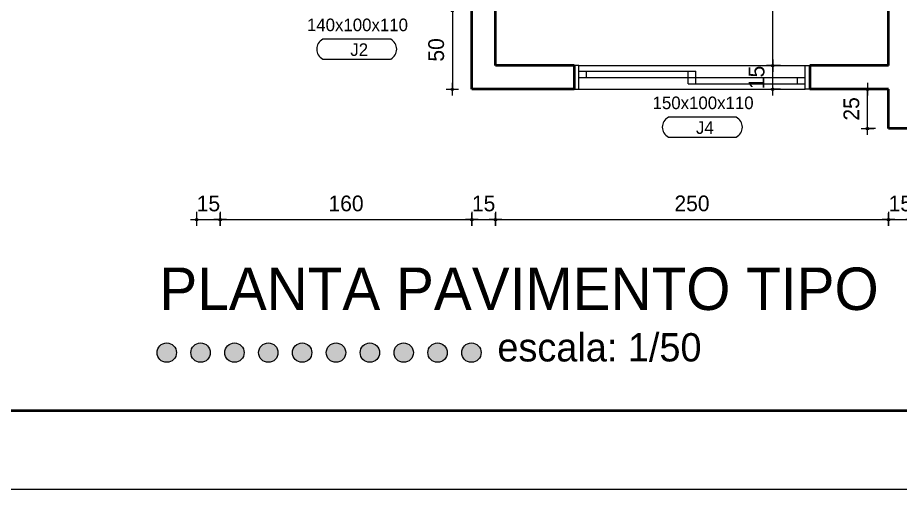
# Model space of a CAD drawing. Header units: millimetres. Extents: x 13204 to 24802, y 21209 to 40694.
# Drawn here: x 17260 to 17822, y 35321 to 35621 of the extents above; entities that cross this region are included whole.
import ezdxf
from ezdxf.enums import TextEntityAlignment as Align

# ---------------------------------------------------------------- set-up
doc = ezdxf.new("R2010")
doc.units = ezdxf.units.MM
for name, color, linetype, lineweight in [('COTAS', 30, 'Continuous', 5), ('ESPECARQ', 2, 'Continuous', 20), ('ESQUADRIA', 2, 'Continuous', 20), ('Esquadrias', 2, 'Continuous', 20), ('PAREDE', 1, 'Continuous', 40), ('Paredes', 1, 'Continuous', 40), ('TEXTO', 4, 'Continuous', 5)]:
    doc.layers.add(name, color=color, linetype=linetype, lineweight=lineweight)
doc.styles.add('LANA', font='stylu.ttf')
doc.styles.add('REGUA60', font='cityb___.ttf', dxfattribs={"width": 1.4})
doc.dimstyles.new('COTA 50', dxfattribs={"dimscale": 0, "dimtxt": 10, "dimasz": 0.5, "dimexe": 1.25, "dimexo": 5, "dimgap": 5, "dimtad": 1, "dimdec": 0, "dimtxsty": 'LANA', "dimblk": 'cota', "dimcen": 2.5, "dimse2": 1, "dimclrd": 256, "dimclre": 256, "dimclrt": 256, "dimaunit": 1, "dimadec": 0, "dimazin": 0, "dimtfac": 1, "dimtdec": 0, "dimtmove": 0, "dimatfit": 3, "dimldrblk": 'DOTSMALL', "dimfxl": 5, "dimfxlon": 1, "dimtzin": 9, "dimlwd": -1, "dimlwe": -1, "dimarcsym": 0})

# ---------------------------------------------------------------- blocks, each defined once
blk = doc.blocks.new('*U13', base_point=(47994.74, 3576.54))
at = {"layer": 'Esquadrias'}
for p, q in [((47847.74, 3576.54), (47844.74, 3576.54)), ((47847.74, 3561.54), (47847.74, 3576.54)), ((47991.74, 3576.54), (47994.74, 3576.54)), ((47991.74, 3561.54), (47991.74, 3576.54)), ((47991.74, 3573.04), (47917.24, 3573.04)), ((47917.24, 3565.04), (47917.24, 3573.04)), ((47922.24, 3565.04), (47922.24, 3573.04)), ((47986.74, 3569.04), (47986.74, 3573.04)), ((47991.74, 3569.04), (47847.74, 3569.04)), ((47922.24, 3565.04), (47847.74, 3565.04)), ((47852.74, 3565.04), (47852.74, 3569.04)), ((47844.74, 3561.54), (47847.74, 3561.54)), ((47994.74, 3561.54), (47991.74, 3561.54))]:
    blk.add_line(p, q, dxfattribs=at)
at = {"layer": 'Esquadrias', "color": 0}
for p, q in [((47991.74, 3576.54), (47847.74, 3576.54)), ((47991.74, 3561.54), (47847.74, 3561.54))]:
    blk.add_line(p, q, dxfattribs=at)
blk = doc.blocks.new('INDESQ2')
at = {"color": 0, "linetype": 'ByBlock'}
for p, q in [((4.32, 2.96), (-4.32, 2.96)), ((-4.32, 0.44), (4.32, 0.44))]:
    blk.add_line(p, q, dxfattribs=at)
at = {"color": 0}
for centre, start, end in [((-3.67, 1.7), 117.3654, 242.6346), ((3.67, 1.7), 297.3654, 62.6346)]:
    blk.add_arc(centre, 1.42, start, end, dxfattribs=at)
at = {"style": 'REGUA60', "width": 1.4, "flags": 9}
blk.add_attdef('LOCAL', text='', height=1.5, dxfattribs=at).set_placement((-0.08, -4.35), align=Align.CENTER)
at = {"layer": 'ESPECARQ', "color": 0, "style": 'REGUA60'}
for tag, width, p in [('COD', 1.1, (-0.08, 0.95)), ('DIM', 1.4, (-0.08, -2.17))]:
    blk.add_attdef(tag, text='', height=1.5, dxfattribs=dict(at, width=width)).set_placement(p, align=Align.CENTER)
blk = doc.blocks.new('cota')
at = {"layer": 'COTAS'}
blk.add_hatch(color=256, dxfattribs=at).paths.add_polyline_path([(-1.6, 0, 1), (1.6, 0, 1)])
for points in [[(-1.6, 0), (-8, 0)], [(0, 1.6), (0, 8)], [(8, 0), (1.6, 0)], [(0, -8), (0, -1.6)]]:
    blk.add_lwpolyline(points, dxfattribs=at)
blk.add_circle((0, 0), 1.6, dxfattribs=at)
blk = doc.blocks.new('*D626')
at = {"layer": 'COTAS', "transparency": 16777216}
for p, q in [((17374.27, 35497.97), (17374.27, 35491.72)), ((17374.77, 35492.97), (17388.77, 35492.97))]:
    blk.add_line(p, q, dxfattribs=at)
at = {"layer": 'Defpoints', "color": 0, "transparency": 16777216}
for p in [(17389.27, 35870.87), (17374.27, 35625.87), (17389.27, 35492.97)]:
    blk.add_point(p, dxfattribs=at)
at = {"layer": 'COTAS', "transparency": 16777216, "xscale": 0.5, "yscale": 0.5, "zscale": 0.5, "rotation": 180}
blk.add_blockref('cota', (17374.27, 35492.97), dxfattribs=at)
at = {"layer": 'COTAS', "transparency": 16777216, "xscale": 0.5, "yscale": 0.5, "zscale": 0.5}
blk.add_blockref('cota', (17389.27, 35492.97), dxfattribs=at)
at = {"layer": 'COTAS', "transparency": 16777216, "insert": (17381.77, 35503.18), "char_height": 10, "attachment_point": 5, "style": 'LANA'}
blk.add_mtext('15', dxfattribs=at)
blk = doc.blocks.new('_DotSmall')
at = {"layer": 'PAREDE', "color": 0, "const_width": 0.5}
blk.add_lwpolyline([(-0.0625, 0, 1), (0.0625, 0, 1)], format="xyb", close=True, dxfattribs=at)
blk = doc.blocks.new('*D627')
at = {"layer": 'COTAS', "transparency": 16777216}
for p, q in [((17389.27, 35497.97), (17389.27, 35491.72)), ((17389.77, 35492.97), (17548.77, 35492.97))]:
    blk.add_line(p, q, dxfattribs=at)
at = {"layer": 'Defpoints', "color": 0, "transparency": 16777216}
for p in [(17389.27, 35870.87), (17549.27, 35640.87), (17549.27, 35492.97)]:
    blk.add_point(p, dxfattribs=at)
at = {"layer": 'COTAS', "transparency": 16777216, "xscale": 0.5, "yscale": 0.5, "zscale": 0.5, "rotation": 180}
blk.add_blockref('cota', (17389.27, 35492.97), dxfattribs=at)
at = {"layer": 'COTAS', "transparency": 16777216, "xscale": 0.5, "yscale": 0.5, "zscale": 0.5}
blk.add_blockref('cota', (17549.27, 35492.97), dxfattribs=at)
at = {"layer": 'COTAS', "transparency": 16777216, "insert": (17469.27, 35503.19), "char_height": 10, "attachment_point": 5, "style": 'LANA'}
blk.add_mtext('160', dxfattribs=at)
blk = doc.blocks.new('*D628')
at = {"layer": 'COTAS', "transparency": 16777216}
for p, q in [((17549.27, 35497.97), (17549.27, 35491.72)), ((17549.77, 35492.97), (17563.77, 35492.97))]:
    blk.add_line(p, q, dxfattribs=at)
at = {"layer": 'Defpoints', "color": 0, "transparency": 16777216}
for p in [(17549.27, 35640.87), (17564.27, 35590.87), (17564.27, 35492.97)]:
    blk.add_point(p, dxfattribs=at)
at = {"layer": 'COTAS', "transparency": 16777216, "xscale": 0.5, "yscale": 0.5, "zscale": 0.5, "rotation": 180}
blk.add_blockref('cota', (17549.27, 35492.97), dxfattribs=at)
at = {"layer": 'COTAS', "transparency": 16777216, "xscale": 0.5, "yscale": 0.5, "zscale": 0.5}
blk.add_blockref('cota', (17564.27, 35492.97), dxfattribs=at)
at = {"layer": 'COTAS', "transparency": 16777216, "insert": (17556.77, 35503.18), "char_height": 10, "attachment_point": 5, "style": 'LANA'}
blk.add_mtext('15', dxfattribs=at)
blk = doc.blocks.new('*D629')
at = {"layer": 'COTAS', "transparency": 16777216}
for p, q in [((17564.27, 35497.97), (17564.27, 35491.72)), ((17564.77, 35492.97), (17813.77, 35492.97))]:
    blk.add_line(p, q, dxfattribs=at)
at = {"layer": 'Defpoints', "color": 0, "transparency": 16777216}
for p in [(17814.27, 35925.87), (17564.27, 35590.87), (17814.27, 35492.97)]:
    blk.add_point(p, dxfattribs=at)
at = {"layer": 'COTAS', "transparency": 16777216, "xscale": 0.5, "yscale": 0.5, "zscale": 0.5, "rotation": 180}
blk.add_blockref('cota', (17564.27, 35492.97), dxfattribs=at)
at = {"layer": 'COTAS', "transparency": 16777216, "xscale": 0.5, "yscale": 0.5, "zscale": 0.5}
blk.add_blockref('cota', (17814.27, 35492.97), dxfattribs=at)
at = {"layer": 'COTAS', "transparency": 16777216, "insert": (17689.27, 35503.22), "char_height": 10, "attachment_point": 5, "style": 'LANA'}
blk.add_mtext('250', dxfattribs=at)
blk = doc.blocks.new('*D630')
at = {"layer": 'COTAS', "transparency": 16777216}
for p, q in [((17814.27, 35497.97), (17814.27, 35491.72)), ((17814.77, 35492.97), (17828.77, 35492.97))]:
    blk.add_line(p, q, dxfattribs=at)
at = {"layer": 'Defpoints', "color": 0, "transparency": 16777216}
for p in [(17814.27, 35925.87), (17829.27, 35900.87), (17829.27, 35492.97)]:
    blk.add_point(p, dxfattribs=at)
at = {"layer": 'COTAS', "transparency": 16777216, "xscale": 0.5, "yscale": 0.5, "zscale": 0.5, "rotation": 180}
blk.add_blockref('cota', (17814.27, 35492.97), dxfattribs=at)
at = {"layer": 'COTAS', "transparency": 16777216, "xscale": 0.5, "yscale": 0.5, "zscale": 0.5}
blk.add_blockref('cota', (17829.27, 35492.97), dxfattribs=at)
at = {"layer": 'COTAS', "transparency": 16777216, "insert": (17821.77, 35503.18), "char_height": 10, "attachment_point": 5, "style": 'LANA'}
blk.add_mtext('15', dxfattribs=at)
blk = doc.blocks.new('*D642')
at = {"layer": 'COTAS', "transparency": 16777216}
for p, q in [((17740.6, 35576.37), (17740.6, 35590.37)), ((17745.6, 35575.87), (17739.35, 35575.87))]:
    blk.add_line(p, q, dxfattribs=at)
at = {"layer": 'Defpoints', "color": 0, "transparency": 16777216}
for p in [(17740.6, 35590.87), (17814.27, 35590.87), (17814.27, 35575.87)]:
    blk.add_point(p, dxfattribs=at)
at = {"layer": 'COTAS', "transparency": 16777216, "xscale": 0.5, "yscale": 0.5, "zscale": 0.5}
for p, rotation in [((17740.6, 35590.87), 90), ((17740.6, 35575.87), 270)]:
    blk.add_blockref('cota', p, dxfattribs=dict(at, rotation=rotation))
at = {"layer": 'COTAS', "transparency": 16777216, "insert": (17730.39, 35583.37), "char_height": 10, "attachment_point": 5, "rotation": 90, "style": 'LANA'}
blk.add_mtext('15', dxfattribs=at)
blk = doc.blocks.new('*D643')
at = {"layer": 'COTAS', "transparency": 16777216}
for p, q in [((17740.6, 35591.37), (17740.6, 35910.37)), ((17745.6, 35590.87), (17739.35, 35590.87))]:
    blk.add_line(p, q, dxfattribs=at)
at = {"layer": 'Defpoints', "color": 0, "transparency": 16777216}
for p in [(17740.6, 35910.87), (17740.6, 35910.87), (17814.27, 35590.87)]:
    blk.add_point(p, dxfattribs=at)
at = {"layer": 'COTAS', "transparency": 16777216, "xscale": 0.5, "yscale": 0.5, "zscale": 0.5}
for p, rotation in [((17740.6, 35910.87), 90), ((17740.6, 35590.87), 270)]:
    blk.add_blockref('cota', p, dxfattribs=dict(at, rotation=rotation))
at = {"layer": 'COTAS', "transparency": 16777216, "insert": (17730.39, 35750.87), "char_height": 10, "attachment_point": 5, "rotation": 90, "style": 'LANA'}
blk.add_mtext('320', dxfattribs=at)
blk = doc.blocks.new('*D644')
at = {"layer": 'COTAS', "transparency": 16777216}
for p, q in [((17800.88, 35551.37), (17800.88, 35575.37)), ((17805.88, 35550.87), (17799.63, 35550.87))]:
    blk.add_line(p, q, dxfattribs=at)
at = {"layer": 'Defpoints', "color": 0, "transparency": 16777216}
for p in [(17800.88, 35575.87), (17814.27, 35575.87), (17814.27, 35550.87)]:
    blk.add_point(p, dxfattribs=at)
at = {"layer": 'COTAS', "transparency": 16777216, "xscale": 0.5, "yscale": 0.5, "zscale": 0.5}
for p, rotation in [((17800.88, 35575.87), 90), ((17800.88, 35550.87), 270)]:
    blk.add_blockref('cota', p, dxfattribs=dict(at, rotation=rotation))
at = {"layer": 'COTAS', "transparency": 16777216, "insert": (17790.67, 35563.37), "char_height": 10, "attachment_point": 5, "rotation": 90, "style": 'LANA'}
blk.add_mtext('25', dxfattribs=at)
blk = doc.blocks.new('*D695')
at = {"layer": 'COTAS', "transparency": 16777216}
for p, q in [((17541.89, 35625.87), (17535.64, 35625.87)), ((17536.89, 35625.37), (17536.89, 35576.37))]:
    blk.add_line(p, q, dxfattribs=at)
at = {"layer": 'Defpoints', "color": 0, "transparency": 16777216}
for p in [(17549.27, 35625.87), (17536.89, 35575.87), (17549.27, 35575.87)]:
    blk.add_point(p, dxfattribs=at)
at = {"layer": 'COTAS', "transparency": 16777216, "xscale": 0.5, "yscale": 0.5, "zscale": 0.5}
for p, rotation in [((17536.89, 35625.87), 90), ((17536.89, 35575.87), 270)]:
    blk.add_blockref('cota', p, dxfattribs=dict(at, rotation=rotation))
at = {"layer": 'COTAS', "transparency": 16777216, "insert": (17526.64, 35600.87), "char_height": 10, "attachment_point": 5, "rotation": 90, "style": 'LANA'}
blk.add_mtext('50', dxfattribs=at)

msp = doc.modelspace()

# ---------------------------------------------------------------- hatches: boundary and pattern name
at = {"layer": 'ESQUADRIA'}
h = msp.add_hatch(color=256, dxfattribs=at)
edge = h.paths.add_edge_path()
edge.add_arc((17355.25, 35408.39), 6.17, 0, 360)
h = msp.add_hatch(color=256, dxfattribs=at)
edge = h.paths.add_edge_path()
edge.add_arc((17376.78, 35408.39), 6.17, 0, 360)
h = msp.add_hatch(color=256, dxfattribs=at)
edge = h.paths.add_edge_path()
edge.add_arc((17398.31, 35408.39), 6.17, 0, 360)
h = msp.add_hatch(color=256, dxfattribs=at)
edge = h.paths.add_edge_path()
edge.add_arc((17419.83, 35408.39), 6.17, 0, 360)
h = msp.add_hatch(color=256, dxfattribs=at)
edge = h.paths.add_edge_path()
edge.add_arc((17441.36, 35408.39), 6.17, 0, 360)
h = msp.add_hatch(color=256, dxfattribs=at)
edge = h.paths.add_edge_path()
edge.add_arc((17462.89, 35408.39), 6.17, 0, 360)
h = msp.add_hatch(color=256, dxfattribs=at)
edge = h.paths.add_edge_path()
edge.add_arc((17484.41, 35408.39), 6.17, 0, 360)
h = msp.add_hatch(color=256, dxfattribs=at)
edge = h.paths.add_edge_path()
edge.add_arc((17505.94, 35408.39), 6.17, 0, 360)
h = msp.add_hatch(color=256, dxfattribs=at)
edge = h.paths.add_edge_path()
edge.add_arc((17527.47, 35408.39), 6.17, 0, 360)
h = msp.add_hatch(color=256, dxfattribs=at)
edge = h.paths.add_edge_path()
edge.add_arc((17548.99, 35408.39), 6.17, 0, 360)

# ---------------------------------------------------------------- linework, layer by layer
for centre in [(17355.25, 35408.39), (17376.78, 35408.39), (17398.31, 35408.39), (17419.83, 35408.39), (17441.36, 35408.39), (17462.89, 35408.39), (17484.41, 35408.39), (17505.94, 35408.39), (17527.47, 35408.39), (17548.99, 35408.39)]:
    msp.add_circle(centre, 6.17, dxfattribs=at)
at = {"layer": 'Paredes'}
for p, q in [((17564.27, 35590.87), (17564.27, 35910.87)), ((17814.27, 35590.87), (17814.27, 35820.87)), ((17549.27, 35575.87), (17549.27, 35625.87)), ((17614.27, 35590.87), (17564.27, 35590.87)), ((17614.27, 35590.87), (17614.27, 35575.87)), ((17814.27, 35590.87), (17764.27, 35590.87)), ((17764.27, 35590.87), (17764.27, 35575.87)), ((17814.27, 35590.87), (17784.27, 35590.87)), ((17614.27, 35575.87), (17549.27, 35575.87)), ((17814.27, 35575.87), (17764.27, 35575.87)), ((17814.27, 35550.87), (17814.27, 35575.87)), ((17859.27, 35550.87), (17814.27, 35550.87)), ((21256.85, 35371.43), (13347.91, 35371.43))]:
    msp.add_line(p, q, dxfattribs=at)
at = {"layer": 'TEXTO'}
msp.add_line((21305.52, 35321.45), (13299.23, 35321.45), dxfattribs=at)

# ---------------------------------------------------------------- block references
at = {"layer": 'Esquadrias', "color": 5, "yscale": -1, "rotation": 180}
msp.add_blockref('*U13', (17614.27, 35590.87), dxfattribs=at)
at = {"layer": 'TEXTO'}
ref = msp.add_blockref('INDESQ2', (17476.05, 35609.85), dxfattribs=dict(at, xscale=4.999999999999704, yscale=4.999999999999704, zscale=4.999999999999704, rotation=179.9933850202378))
ref.add_attrib('COD', 'J2', dxfattribs={"layer": 'ESPECARQ', "color": 0, "height": 8, "rotation": 359.9934, "style": 'LANA'}).set_placement((17477.64, 35597.06), align=Align.CENTER)
ref.add_attrib('DIM', '140x100x110', dxfattribs={"layer": 'ESPECARQ', "color": 0, "height": 8, "rotation": 359.9934, "style": 'LANA'}).set_placement((17476.53, 35612.8), align=Align.CENTER)
ref = msp.add_blockref('INDESQ2', (17695.85, 35560.27), dxfattribs=dict(at, xscale=4.999999999999704, yscale=4.999999999999704, zscale=4.999999999999704, rotation=179.9933850202378))
ref.add_attrib('COD', 'J4', dxfattribs={"layer": 'ESPECARQ', "color": 0, "height": 8, "rotation": 359.9934, "style": 'LANA'}).set_placement((17697.44, 35547.49), align=Align.CENTER)
ref.add_attrib('DIM', '150x100x110', dxfattribs={"layer": 'ESPECARQ', "color": 0, "height": 8, "rotation": 359.9934, "style": 'LANA'}).set_placement((17696.33, 35563.22), align=Align.CENTER)

# ---------------------------------------------------------------- texts
at = {"layer": 'ESQUADRIA', "attachment_point": 1, "style": 'LANA'}
for s, insert, char_height, width in [('PLANTA PAVIMENTO TIPO', (17350.58, 35462.5), 27, 813.3521), ('escala: 1/50', (17565.54, 35420.77), 18, 215.4319)]:
    msp.add_mtext(s, dxfattribs=dict(at, insert=insert, char_height=char_height, width=width))

# ---------------------------------------------------------------- dimensions: what is measured, and where the dimension line sits
at = {"layer": 'COTAS'}
for base, p1, p2, picture, middle in [((17814.27, 35492.97), (17564.27, 35590.87), (17814.27, 35925.87), '*D629', (17689.27, 35503.22)), ((17549.27, 35492.97), (17389.27, 35870.87), (17549.27, 35640.87), '*D627', (17469.27, 35503.19))]:
    dim = msp.add_linear_dim(base=base, p1=p1, p2=p2, dimstyle='COTA 50', override={"dimscale": 1}, dxfattribs=at)
    dim.commit()
    dim.dimension.update_dxf_attribs({"geometry": picture, "text_midpoint": middle})
for base, p1, p2, picture, middle in [((17829.27, 35492.97), (17814.27, 35925.87), (17829.27, 35900.87), '*D630', (17821.77, 35492.97)), ((17389.27, 35492.97), (17374.27, 35625.87), (17389.27, 35870.87), '*D626', (17381.77, 35492.97)), ((17564.27, 35492.97), (17549.27, 35640.87), (17564.27, 35590.87), '*D628', (17556.77, 35492.97))]:
    dim = msp.add_linear_dim(base=base, p1=p1, p2=p2, dimstyle='COTA 50', override={"dimscale": 1}, dxfattribs=at)
    dim.commit()
    dim.dimension.update_dxf_attribs({"geometry": picture, "text_midpoint": middle, "dimtype": 160})
for base, p1, p2, override, picture, middle in [((17740.6, 35910.87), (17814.27, 35590.87), (17740.6, 35910.87), {"dimscale": 1, "dimtmove": 1}, '*D643', (17730.39, 35750.87)), ((17536.89, 35575.87), (17549.27, 35625.87), (17549.27, 35575.87), {"dimscale": 1}, '*D695', (17526.64, 35600.87))]:
    dim = msp.add_linear_dim(base=base, p1=p1, p2=p2, angle=90, dimstyle='COTA 50', override=override, dxfattribs=at)
    dim.commit()
    dim.dimension.update_dxf_attribs({"geometry": picture, "text_midpoint": middle})
for base, p1, p2, picture, middle in [((17740.6, 35590.87), (17814.27, 35575.87), (17814.27, 35590.87), '*D642', (17740.6, 35583.37)), ((17800.88, 35575.87), (17814.27, 35550.87), (17814.27, 35575.87), '*D644', (17800.88, 35563.37))]:
    dim = msp.add_linear_dim(base=base, p1=p1, p2=p2, angle=90, dimstyle='COTA 50', override={"dimscale": 1}, dxfattribs=at)
    dim.commit()
    dim.dimension.update_dxf_attribs({"geometry": picture, "text_midpoint": middle, "dimtype": 160})

doc.saveas('drawing.dxf')
